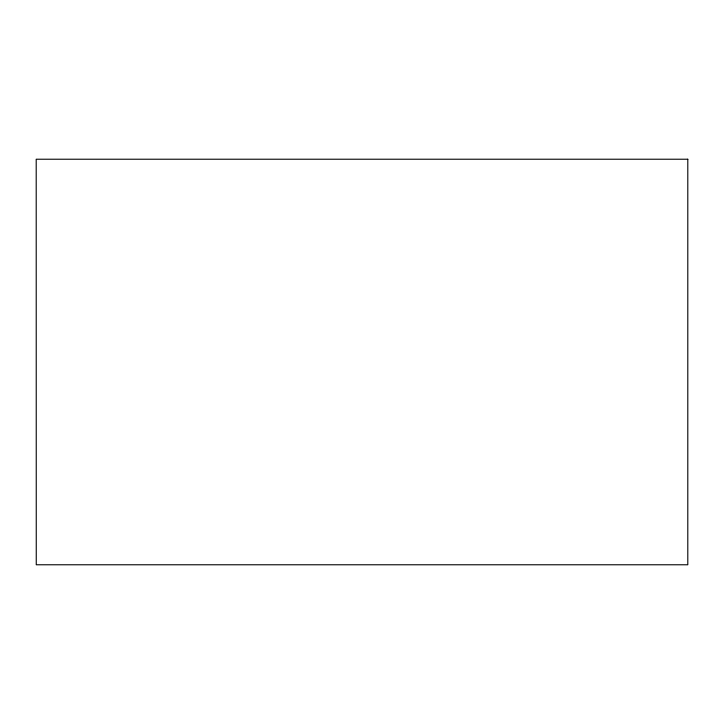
<?xml version="1.0" encoding="UTF-8"?>
<svg xmlns="http://www.w3.org/2000/svg" width="724" height="724" viewBox="0 0 724 724"><rect width="100%" height="100%" fill="white"/><g stroke="black" fill="none" stroke-linecap="round" stroke-linejoin="round"><path stroke-width="1.09" d="M687.8 159.226L36.2 159.226L36.254 564.774L687.8 564.774L687.8 159.226"/></g></svg>
